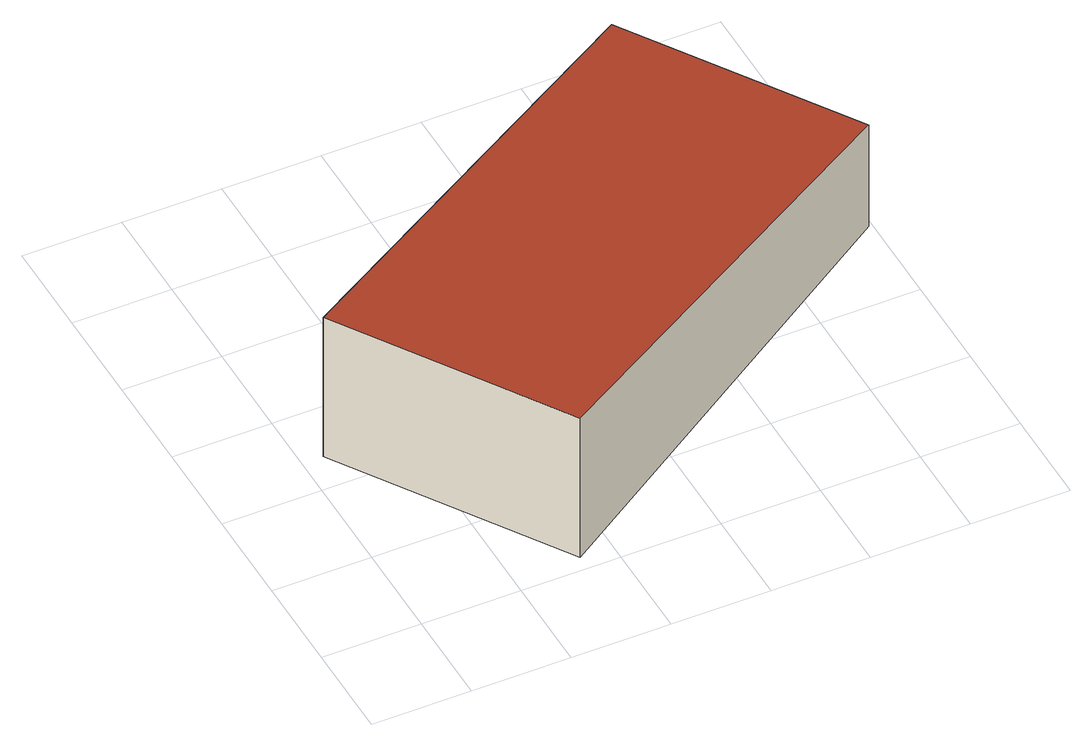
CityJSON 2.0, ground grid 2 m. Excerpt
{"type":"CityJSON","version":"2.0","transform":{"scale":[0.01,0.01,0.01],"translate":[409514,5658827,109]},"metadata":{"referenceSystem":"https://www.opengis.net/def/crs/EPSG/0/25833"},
"CityObjects":{
"building1":{"type":"Building","attributes":{"Dachtyp_tdc":"tdcPolyFlatRoof","Gemeindeschluessel":14612000,"Dachneigung":5.04,"QualitaetDacherkennung":57,"Geometrietyp2DReferenz":"3000","measuredHeight":3.36,"function":"31001_9998","roofType":"2100"},"geometry":[{"type":"Solid","lod":"2","boundaries":[[[[0,1,2,3]],[[1,4,5,2]],[[4,6,7,5]],[[6,0,3,7]],[[6,4,1,0]],[[3,2,5,7]]]],"semantics":{"surfaces":[{"type":"WallSurface"},{"type":"RoofSurface"},{"type":"GroundSurface"}],"values":[[0,0,0,0,1,2]]}}]}
},
"vertices":[
[1193,592,309],[335,32,400],[335,32,64],[1193,592,64],[43,479,400],[43,479,64],[901,1039,309],[901,1039,64]
]}
